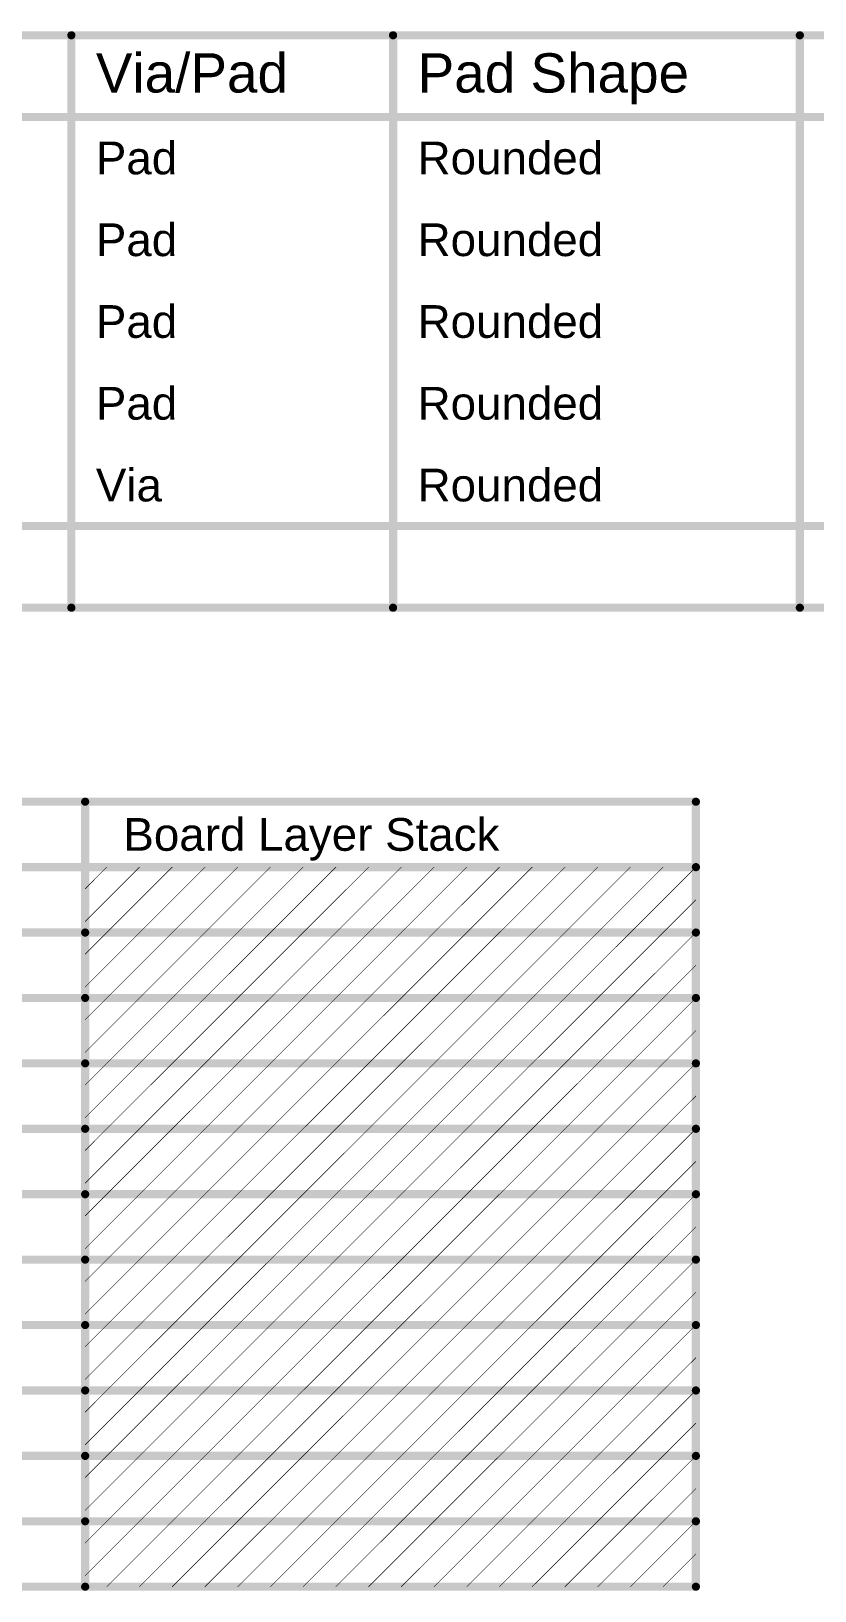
# Model space of a CAD drawing. Header units: inches. Extents: x 3 to 215, y 2 to 215.
# Drawn here: x 7.47 to 8.906, y 2.415 to 5.276 of the extents above; entities that cross this region are included whole.
import ezdxf

# ---------------------------------------------------------------- set-up
doc = ezdxf.new("R2010")
doc.units = ezdxf.units.IN
doc.header["$MEASUREMENT"] = 0
doc.layers.add('Drill Drawing', color=1, linetype='Continuous')
doc.layers.add('Fabrication', color=216, linetype='Continuous')
doc.styles.add('Arial', font='', dxfattribs={"height": 0.2})
doc.styles.get('Arial').set_extended_font_data('Arial')

msp = doc.modelspace()

# ---------------------------------------------------------------- linework, layer by layer
at = {"layer": 'Drill Drawing', "const_width": 0.015}
for points in [[(2.5635, 5.2689), (17.5212, 5.2689)], [(7.5431, 4.2189), (7.5431, 5.2689)], [(8.133, 4.2189), (8.133, 5.2689)], [(8.8788, 4.2189), (8.8788, 5.2689)], [(2.5635, 5.1189), (17.5212, 5.1189)], [(2.5635, 4.3689), (17.5212, 4.3689)], [(2.5635, 4.2189), (17.5212, 4.2189)]]:
    msp.add_lwpolyline(points, dxfattribs=at)
at = {"layer": 'Drill Drawing', "const_width": 0.0075}
for points in [[(7.5394, 5.2689, 1), (7.5469, 5.2689, 1)], [(8.1292, 5.2689, 1), (8.1367, 5.2689, 1)], [(8.875, 5.2689, 1), (8.8825, 5.2689, 1)], [(7.5394, 4.2189, 1), (7.5469, 4.2189, 1)], [(8.1292, 4.2189, 1), (8.1367, 4.2189, 1)], [(8.875, 4.2189, 1), (8.8825, 4.2189, 1)]]:
    msp.add_lwpolyline(points, format="xyb", close=True, dxfattribs=at)
at = {"layer": 'Fabrication'}
for points, const_width in [([(4.1493, 3.863), (8.6881, 3.863)], 0.015), ([(7.5685, 2.423), (7.5685, 3.863)], 0.015), ([(8.6881, 2.423), (8.6881, 3.863)], 0.015), ([(4.1493, 3.743), (8.6881, 3.743)], 0.015), ([(7.5685, 3.6433), (7.6681, 3.743)], 0.001), ([(7.5685, 3.7033), (7.6081, 3.743)], 0.001), ([(7.6081, 3.623), (7.7281, 3.743)], 0.001), ([(7.6681, 3.623), (7.7881, 3.743)], 0.001), ([(7.7281, 3.623), (7.8481, 3.743)], 0.001), ([(7.7881, 3.623), (7.9081, 3.743)], 0.001), ([(7.8481, 3.623), (7.9681, 3.743)], 0.001), ([(7.9081, 3.623), (8.0281, 3.743)], 0.001), ([(7.9681, 3.623), (8.0881, 3.743)], 0.001), ([(8.0281, 3.623), (8.1481, 3.743)], 0.001), ([(8.0881, 3.623), (8.2081, 3.743)], 0.001), ([(8.1481, 3.623), (8.2681, 3.743)], 0.001), ([(8.2081, 3.623), (8.3281, 3.743)], 0.001), ([(8.2681, 3.623), (8.3881, 3.743)], 0.001), ([(8.3281, 3.623), (8.4481, 3.743)], 0.001), ([(8.3881, 3.623), (8.5081, 3.743)], 0.001), ([(8.4481, 3.623), (8.5681, 3.743)], 0.001), ([(8.5081, 3.623), (8.6281, 3.743)], 0.001), ([(8.5681, 3.623), (8.6881, 3.743)], 0.001), ([(8.6281, 3.623), (8.6881, 3.683)], 0.001), ([(6.9986, 3.623), (7.5685, 3.623)], 0.015), ([(7.5685, 3.623), (8.6881, 3.623)], 0.015), ([(7.5685, 3.5233), (7.6681, 3.623)], 0.001), ([(7.5685, 3.5833), (7.6081, 3.623)], 0.001), ([(7.6081, 3.503), (7.7281, 3.623)], 0.001), ([(7.6681, 3.503), (7.7881, 3.623)], 0.001), ([(7.7281, 3.503), (7.8481, 3.623)], 0.001), ([(7.7881, 3.503), (7.9081, 3.623)], 0.001), ([(7.8481, 3.503), (7.9681, 3.623)], 0.001), ([(7.9081, 3.503), (8.0281, 3.623)], 0.001), ([(7.9681, 3.503), (8.0881, 3.623)], 0.001), ([(8.0281, 3.503), (8.1481, 3.623)], 0.001), ([(8.0881, 3.503), (8.2081, 3.623)], 0.001), ([(8.1481, 3.503), (8.2681, 3.623)], 0.001), ([(8.2081, 3.503), (8.3281, 3.623)], 0.001), ([(8.2681, 3.503), (8.3881, 3.623)], 0.001), ([(8.3281, 3.503), (8.4481, 3.623)], 0.001), ([(8.3881, 3.503), (8.5081, 3.623)], 0.001), ([(8.4481, 3.503), (8.5681, 3.623)], 0.001), ([(8.5081, 3.503), (8.6281, 3.623)], 0.001), ([(8.5681, 3.503), (8.6881, 3.623)], 0.001), ([(8.6281, 3.503), (8.6881, 3.563)], 0.001), ([(6.9986, 3.503), (7.5685, 3.503)], 0.015), ([(7.5685, 3.503), (8.6881, 3.503)], 0.015), ([(7.5685, 3.4033), (7.6681, 3.503)], 0.001), ([(7.5685, 3.4633), (7.6081, 3.503)], 0.001), ([(7.6081, 3.383), (7.7281, 3.503)], 0.001), ([(7.6681, 3.383), (7.7881, 3.503)], 0.001), ([(7.7281, 3.383), (7.8481, 3.503)], 0.001), ([(7.7881, 3.383), (7.9081, 3.503)], 0.001), ([(7.8481, 3.383), (7.9681, 3.503)], 0.001), ([(7.9081, 3.383), (8.0281, 3.503)], 0.001), ([(7.9681, 3.383), (8.0881, 3.503)], 0.001), ([(8.0281, 3.383), (8.1481, 3.503)], 0.001), ([(8.0881, 3.383), (8.2081, 3.503)], 0.001), ([(8.1481, 3.383), (8.2681, 3.503)], 0.001), ([(8.2081, 3.383), (8.3281, 3.503)], 0.001), ([(8.2681, 3.383), (8.3881, 3.503)], 0.001), ([(8.3281, 3.383), (8.4481, 3.503)], 0.001), ([(8.3881, 3.383), (8.5081, 3.503)], 0.001), ([(8.4481, 3.383), (8.5681, 3.503)], 0.001), ([(8.5081, 3.383), (8.6281, 3.503)], 0.001), ([(8.5681, 3.383), (8.6881, 3.503)], 0.001), ([(8.6281, 3.383), (8.6881, 3.443)], 0.001), ([(6.9986, 3.383), (7.5685, 3.383)], 0.015), ([(7.5685, 3.383), (8.6881, 3.383)], 0.015), ([(7.5685, 3.2833), (7.6681, 3.383)], 0.001), ([(7.5685, 3.3433), (7.6081, 3.383)], 0.001), ([(7.6081, 3.263), (7.7281, 3.383)], 0.001), ([(7.6681, 3.263), (7.7881, 3.383)], 0.001), ([(7.7281, 3.263), (7.8481, 3.383)], 0.001), ([(7.7881, 3.263), (7.9081, 3.383)], 0.001), ([(7.8481, 3.263), (7.9681, 3.383)], 0.001), ([(7.9081, 3.263), (8.0281, 3.383)], 0.001), ([(7.9681, 3.263), (8.0881, 3.383)], 0.001), ([(8.0281, 3.263), (8.1481, 3.383)], 0.001), ([(8.0881, 3.263), (8.2081, 3.383)], 0.001), ([(8.1481, 3.263), (8.2681, 3.383)], 0.001), ([(8.2081, 3.263), (8.3281, 3.383)], 0.001), ([(8.2681, 3.263), (8.3881, 3.383)], 0.001), ([(8.3281, 3.263), (8.4481, 3.383)], 0.001), ([(8.3881, 3.263), (8.5081, 3.383)], 0.001), ([(8.4481, 3.263), (8.5681, 3.383)], 0.001), ([(8.5081, 3.263), (8.6281, 3.383)], 0.001), ([(8.5681, 3.263), (8.6881, 3.383)], 0.001), ([(8.6281, 3.263), (8.6881, 3.323)], 0.001), ([(6.9986, 3.263), (7.5685, 3.263)], 0.015), ([(7.5685, 3.263), (8.6881, 3.263)], 0.015), ([(7.5685, 3.1633), (7.6681, 3.263)], 0.001), ([(7.5685, 3.2233), (7.6081, 3.263)], 0.001), ([(7.6081, 3.143), (7.7281, 3.263)], 0.001), ([(7.6681, 3.143), (7.7881, 3.263)], 0.001), ([(7.7281, 3.143), (7.8481, 3.263)], 0.001), ([(7.7881, 3.143), (7.9081, 3.263)], 0.001), ([(7.8481, 3.143), (7.9681, 3.263)], 0.001), ([(7.9081, 3.143), (8.0281, 3.263)], 0.001), ([(7.9681, 3.143), (8.0881, 3.263)], 0.001), ([(8.0281, 3.143), (8.1481, 3.263)], 0.001), ([(8.0881, 3.143), (8.2081, 3.263)], 0.001), ([(8.1481, 3.143), (8.2681, 3.263)], 0.001), ([(8.2081, 3.143), (8.3281, 3.263)], 0.001), ([(8.2681, 3.143), (8.3881, 3.263)], 0.001), ([(8.3281, 3.143), (8.4481, 3.263)], 0.001), ([(8.3881, 3.143), (8.5081, 3.263)], 0.001), ([(8.4481, 3.143), (8.5681, 3.263)], 0.001), ([(8.5081, 3.143), (8.6281, 3.263)], 0.001), ([(8.5681, 3.143), (8.6881, 3.263)], 0.001), ([(8.6281, 3.143), (8.6881, 3.203)], 0.001), ([(6.9986, 3.143), (7.5685, 3.143)], 0.015), ([(7.5685, 3.143), (8.6881, 3.143)], 0.015), ([(7.5685, 3.0433), (7.6681, 3.143)], 0.001), ([(7.5685, 3.1033), (7.6081, 3.143)], 0.001), ([(7.6081, 3.023), (7.7281, 3.143)], 0.001), ([(7.6681, 3.023), (7.7881, 3.143)], 0.001), ([(7.7281, 3.023), (7.8481, 3.143)], 0.001), ([(7.7881, 3.023), (7.9081, 3.143)], 0.001), ([(7.8481, 3.023), (7.9681, 3.143)], 0.001), ([(7.9081, 3.023), (8.0281, 3.143)], 0.001), ([(7.9681, 3.023), (8.0881, 3.143)], 0.001), ([(8.0281, 3.023), (8.1481, 3.143)], 0.001), ([(8.0881, 3.023), (8.2081, 3.143)], 0.001), ([(8.1481, 3.023), (8.2681, 3.143)], 0.001), ([(8.2081, 3.023), (8.3281, 3.143)], 0.001), ([(8.2681, 3.023), (8.3881, 3.143)], 0.001), ([(8.3281, 3.023), (8.4481, 3.143)], 0.001), ([(8.3881, 3.023), (8.5081, 3.143)], 0.001), ([(8.4481, 3.023), (8.5681, 3.143)], 0.001), ([(8.5081, 3.023), (8.6281, 3.143)], 0.001), ([(8.5681, 3.023), (8.6881, 3.143)], 0.001), ([(8.6281, 3.023), (8.6881, 3.083)], 0.001), ([(6.9986, 3.023), (7.5685, 3.023)], 0.015), ([(7.5685, 3.023), (8.6881, 3.023)], 0.015), ([(7.5685, 2.9233), (7.6681, 3.023)], 0.001), ([(7.5685, 2.9833), (7.6081, 3.023)], 0.001), ([(7.6081, 2.903), (7.7281, 3.023)], 0.001), ([(7.6681, 2.903), (7.7881, 3.023)], 0.001), ([(7.7281, 2.903), (7.8481, 3.023)], 0.001), ([(7.7881, 2.903), (7.9081, 3.023)], 0.001), ([(7.8481, 2.903), (7.9681, 3.023)], 0.001), ([(7.9081, 2.903), (8.0281, 3.023)], 0.001), ([(7.9681, 2.903), (8.0881, 3.023)], 0.001), ([(8.0281, 2.903), (8.1481, 3.023)], 0.001), ([(8.0881, 2.903), (8.2081, 3.023)], 0.001), ([(8.1481, 2.903), (8.2681, 3.023)], 0.001), ([(8.2081, 2.903), (8.3281, 3.023)], 0.001), ([(8.2681, 2.903), (8.3881, 3.023)], 0.001), ([(8.3281, 2.903), (8.4481, 3.023)], 0.001), ([(8.3881, 2.903), (8.5081, 3.023)], 0.001), ([(8.4481, 2.903), (8.5681, 3.023)], 0.001), ([(8.5081, 2.903), (8.6281, 3.023)], 0.001), ([(8.5681, 2.903), (8.6881, 3.023)], 0.001), ([(8.6281, 2.903), (8.6881, 2.963)], 0.001), ([(6.9986, 2.903), (7.5685, 2.903)], 0.015), ([(7.5685, 2.903), (8.6881, 2.903)], 0.015), ([(7.5685, 2.8033), (7.6681, 2.903)], 0.001), ([(7.5685, 2.8633), (7.6081, 2.903)], 0.001), ([(7.6081, 2.783), (7.7281, 2.903)], 0.001), ([(7.6681, 2.783), (7.7881, 2.903)], 0.001), ([(7.7281, 2.783), (7.8481, 2.903)], 0.001), ([(7.7881, 2.783), (7.9081, 2.903)], 0.001), ([(7.8481, 2.783), (7.9681, 2.903)], 0.001), ([(7.9081, 2.783), (8.0281, 2.903)], 0.001), ([(7.9681, 2.783), (8.0881, 2.903)], 0.001), ([(8.0281, 2.783), (8.1481, 2.903)], 0.001), ([(8.0881, 2.783), (8.2081, 2.903)], 0.001), ([(8.1481, 2.783), (8.2681, 2.903)], 0.001), ([(8.2081, 2.783), (8.3281, 2.903)], 0.001), ([(8.2681, 2.783), (8.3881, 2.903)], 0.001), ([(8.3281, 2.783), (8.4481, 2.903)], 0.001), ([(8.3881, 2.783), (8.5081, 2.903)], 0.001), ([(8.4481, 2.783), (8.5681, 2.903)], 0.001), ([(8.5081, 2.783), (8.6281, 2.903)], 0.001), ([(8.5681, 2.783), (8.6881, 2.903)], 0.001), ([(8.6281, 2.783), (8.6881, 2.843)], 0.001), ([(6.9986, 2.783), (7.5685, 2.783)], 0.015), ([(7.5685, 2.783), (8.6881, 2.783)], 0.015), ([(7.5685, 2.6833), (7.6681, 2.783)], 0.001), ([(7.5685, 2.7433), (7.6081, 2.783)], 0.001), ([(7.6081, 2.663), (7.7281, 2.783)], 0.001), ([(7.6681, 2.663), (7.7881, 2.783)], 0.001), ([(7.7281, 2.663), (7.8481, 2.783)], 0.001), ([(7.7881, 2.663), (7.9081, 2.783)], 0.001), ([(7.8481, 2.663), (7.9681, 2.783)], 0.001), ([(7.9081, 2.663), (8.0281, 2.783)], 0.001), ([(7.9681, 2.663), (8.0881, 2.783)], 0.001), ([(8.0281, 2.663), (8.1481, 2.783)], 0.001), ([(8.0881, 2.663), (8.2081, 2.783)], 0.001), ([(8.1481, 2.663), (8.2681, 2.783)], 0.001), ([(8.2081, 2.663), (8.3281, 2.783)], 0.001), ([(8.2681, 2.663), (8.3881, 2.783)], 0.001), ([(8.3281, 2.663), (8.4481, 2.783)], 0.001), ([(8.3881, 2.663), (8.5081, 2.783)], 0.001), ([(8.4481, 2.663), (8.5681, 2.783)], 0.001), ([(8.5081, 2.663), (8.6281, 2.783)], 0.001), ([(8.5681, 2.663), (8.6881, 2.783)], 0.001), ([(8.6281, 2.663), (8.6881, 2.723)], 0.001), ([(6.9986, 2.663), (7.5685, 2.663)], 0.015), ([(7.5685, 2.663), (8.6881, 2.663)], 0.015), ([(7.5685, 2.5633), (7.6681, 2.663)], 0.001), ([(7.5685, 2.6233), (7.6081, 2.663)], 0.001), ([(7.6081, 2.543), (7.7281, 2.663)], 0.001), ([(7.6681, 2.543), (7.7881, 2.663)], 0.001), ([(7.7281, 2.543), (7.8481, 2.663)], 0.001), ([(7.7881, 2.543), (7.9081, 2.663)], 0.001), ([(7.8481, 2.543), (7.9681, 2.663)], 0.001), ([(7.9081, 2.543), (8.0281, 2.663)], 0.001), ([(7.9681, 2.543), (8.0881, 2.663)], 0.001), ([(8.0281, 2.543), (8.1481, 2.663)], 0.001), ([(8.0881, 2.543), (8.2081, 2.663)], 0.001), ([(8.1481, 2.543), (8.2681, 2.663)], 0.001), ([(8.2081, 2.543), (8.3281, 2.663)], 0.001), ([(8.2681, 2.543), (8.3881, 2.663)], 0.001), ([(8.3281, 2.543), (8.4481, 2.663)], 0.001), ([(8.3881, 2.543), (8.5081, 2.663)], 0.001), ([(8.4481, 2.543), (8.5681, 2.663)], 0.001), ([(8.5081, 2.543), (8.6281, 2.663)], 0.001), ([(8.5681, 2.543), (8.6881, 2.663)], 0.001), ([(8.6281, 2.543), (8.6881, 2.603)], 0.001), ([(6.9986, 2.543), (7.5685, 2.543)], 0.015), ([(7.5685, 2.543), (8.6881, 2.543)], 0.015), ([(7.5685, 2.4433), (7.6681, 2.543)], 0.001), ([(7.5685, 2.5033), (7.6081, 2.543)], 0.001), ([(7.6081, 2.423), (7.7281, 2.543)], 0.001), ([(7.6681, 2.423), (7.7881, 2.543)], 0.001), ([(7.7281, 2.423), (7.8481, 2.543)], 0.001), ([(7.7881, 2.423), (7.9081, 2.543)], 0.001), ([(7.8481, 2.423), (7.9681, 2.543)], 0.001), ([(7.9081, 2.423), (8.0281, 2.543)], 0.001), ([(7.9681, 2.423), (8.0881, 2.543)], 0.001), ([(8.0281, 2.423), (8.1481, 2.543)], 0.001), ([(8.0881, 2.423), (8.2081, 2.543)], 0.001), ([(8.1481, 2.423), (8.2681, 2.543)], 0.001), ([(8.2081, 2.423), (8.3281, 2.543)], 0.001), ([(8.2681, 2.423), (8.3881, 2.543)], 0.001), ([(8.3281, 2.423), (8.4481, 2.543)], 0.001), ([(8.3881, 2.423), (8.5081, 2.543)], 0.001), ([(8.4481, 2.423), (8.5681, 2.543)], 0.001), ([(8.5081, 2.423), (8.6281, 2.543)], 0.001), ([(8.5681, 2.423), (8.6881, 2.543)], 0.001), ([(8.6281, 2.423), (8.6881, 2.483)], 0.001), ([(6.9986, 2.423), (7.5685, 2.423)], 0.015), ([(7.5685, 2.423), (8.6881, 2.423)], 0.015)]:
    msp.add_lwpolyline(points, dxfattribs=dict(at, const_width=const_width))
for points, const_width in [([(7.5647, 3.863, 1), (7.5722, 3.863, 1)], 0.0075), ([(8.6844, 3.863, 1), (8.6919, 3.863, 1)], 0.0075), ([(8.6844, 3.863, 1), (8.6919, 3.863, 1)], 0.0075), ([(8.6844, 3.743, 1), (8.6919, 3.743, 1)], 0.0075), ([(7.6079, 3.743, 1), (7.6084, 3.743, 1)], 0.0005), ([(7.6679, 3.743, 1), (7.6684, 3.743, 1)], 0.0005), ([(7.7279, 3.743, 1), (7.7284, 3.743, 1)], 0.0005), ([(7.7879, 3.743, 1), (7.7884, 3.743, 1)], 0.0005), ([(7.8479, 3.743, 1), (7.8484, 3.743, 1)], 0.0005), ([(7.9079, 3.743, 1), (7.9084, 3.743, 1)], 0.0005), ([(7.9679, 3.743, 1), (7.9684, 3.743, 1)], 0.0005), ([(8.0279, 3.743, 1), (8.0284, 3.743, 1)], 0.0005), ([(8.0879, 3.743, 1), (8.0884, 3.743, 1)], 0.0005), ([(8.1479, 3.743, 1), (8.1484, 3.743, 1)], 0.0005), ([(8.2079, 3.743, 1), (8.2084, 3.743, 1)], 0.0005), ([(8.2679, 3.743, 1), (8.2684, 3.743, 1)], 0.0005), ([(8.3279, 3.743, 1), (8.3284, 3.743, 1)], 0.0005), ([(8.3879, 3.743, 1), (8.3884, 3.743, 1)], 0.0005), ([(8.4479, 3.743, 1), (8.4484, 3.743, 1)], 0.0005), ([(8.5079, 3.743, 1), (8.5084, 3.743, 1)], 0.0005), ([(8.5679, 3.743, 1), (8.5684, 3.743, 1)], 0.0005), ([(8.6279, 3.743, 1), (8.6284, 3.743, 1)], 0.0005), ([(8.6879, 3.743, 1), (8.6884, 3.743, 1)], 0.0005), ([(7.5682, 3.7033, 1), (7.5687, 3.7033, 1)], 0.0005), ([(8.6879, 3.683, 1), (8.6884, 3.683, 1)], 0.0005), ([(7.5682, 3.6433, 1), (7.5687, 3.6433, 1)], 0.0005), ([(7.5647, 3.623, 1), (7.5722, 3.623, 1)], 0.0075), ([(7.5647, 3.623, 1), (7.5722, 3.623, 1)], 0.0075), ([(7.6079, 3.623, 1), (7.6084, 3.623, 1)], 0.0005), ([(7.6079, 3.623, 1), (7.6084, 3.623, 1)], 0.0005), ([(7.6679, 3.623, 1), (7.6684, 3.623, 1)], 0.0005), ([(7.6679, 3.623, 1), (7.6684, 3.623, 1)], 0.0005), ([(7.7279, 3.623, 1), (7.7284, 3.623, 1)], 0.0005), ([(7.7279, 3.623, 1), (7.7284, 3.623, 1)], 0.0005), ([(7.7879, 3.623, 1), (7.7884, 3.623, 1)], 0.0005), ([(7.7879, 3.623, 1), (7.7884, 3.623, 1)], 0.0005), ([(7.8479, 3.623, 1), (7.8484, 3.623, 1)], 0.0005), ([(7.8479, 3.623, 1), (7.8484, 3.623, 1)], 0.0005), ([(7.9079, 3.623, 1), (7.9084, 3.623, 1)], 0.0005), ([(7.9079, 3.623, 1), (7.9084, 3.623, 1)], 0.0005), ([(7.9679, 3.623, 1), (7.9684, 3.623, 1)], 0.0005), ([(7.9679, 3.623, 1), (7.9684, 3.623, 1)], 0.0005), ([(8.0279, 3.623, 1), (8.0284, 3.623, 1)], 0.0005), ([(8.0279, 3.623, 1), (8.0284, 3.623, 1)], 0.0005), ([(8.0879, 3.623, 1), (8.0884, 3.623, 1)], 0.0005), ([(8.0879, 3.623, 1), (8.0884, 3.623, 1)], 0.0005), ([(8.1479, 3.623, 1), (8.1484, 3.623, 1)], 0.0005), ([(8.1479, 3.623, 1), (8.1484, 3.623, 1)], 0.0005), ([(8.2079, 3.623, 1), (8.2084, 3.623, 1)], 0.0005), ([(8.2079, 3.623, 1), (8.2084, 3.623, 1)], 0.0005), ([(8.2679, 3.623, 1), (8.2684, 3.623, 1)], 0.0005), ([(8.2679, 3.623, 1), (8.2684, 3.623, 1)], 0.0005), ([(8.3279, 3.623, 1), (8.3284, 3.623, 1)], 0.0005), ([(8.3279, 3.623, 1), (8.3284, 3.623, 1)], 0.0005), ([(8.3879, 3.623, 1), (8.3884, 3.623, 1)], 0.0005), ([(8.3879, 3.623, 1), (8.3884, 3.623, 1)], 0.0005), ([(8.4479, 3.623, 1), (8.4484, 3.623, 1)], 0.0005), ([(8.4479, 3.623, 1), (8.4484, 3.623, 1)], 0.0005), ([(8.5079, 3.623, 1), (8.5084, 3.623, 1)], 0.0005), ([(8.5079, 3.623, 1), (8.5084, 3.623, 1)], 0.0005), ([(8.5679, 3.623, 1), (8.5684, 3.623, 1)], 0.0005), ([(8.5679, 3.623, 1), (8.5684, 3.623, 1)], 0.0005), ([(8.6279, 3.623, 1), (8.6284, 3.623, 1)], 0.0005), ([(8.6279, 3.623, 1), (8.6284, 3.623, 1)], 0.0005), ([(8.6844, 3.623, 1), (8.6919, 3.623, 1)], 0.0075), ([(8.6879, 3.623, 1), (8.6884, 3.623, 1)], 0.0005), ([(7.5682, 3.5833, 1), (7.5687, 3.5833, 1)], 0.0005), ([(8.6879, 3.563, 1), (8.6884, 3.563, 1)], 0.0005), ([(7.5682, 3.5233, 1), (7.5687, 3.5233, 1)], 0.0005), ([(7.5647, 3.503, 1), (7.5722, 3.503, 1)], 0.0075), ([(7.5647, 3.503, 1), (7.5722, 3.503, 1)], 0.0075), ([(7.6079, 3.503, 1), (7.6084, 3.503, 1)], 0.0005), ([(7.6079, 3.503, 1), (7.6084, 3.503, 1)], 0.0005), ([(7.6679, 3.503, 1), (7.6684, 3.503, 1)], 0.0005), ([(7.6679, 3.503, 1), (7.6684, 3.503, 1)], 0.0005), ([(7.7279, 3.503, 1), (7.7284, 3.503, 1)], 0.0005), ([(7.7279, 3.503, 1), (7.7284, 3.503, 1)], 0.0005), ([(7.7879, 3.503, 1), (7.7884, 3.503, 1)], 0.0005), ([(7.7879, 3.503, 1), (7.7884, 3.503, 1)], 0.0005), ([(7.8479, 3.503, 1), (7.8484, 3.503, 1)], 0.0005), ([(7.8479, 3.503, 1), (7.8484, 3.503, 1)], 0.0005), ([(7.9079, 3.503, 1), (7.9084, 3.503, 1)], 0.0005), ([(7.9079, 3.503, 1), (7.9084, 3.503, 1)], 0.0005), ([(7.9679, 3.503, 1), (7.9684, 3.503, 1)], 0.0005), ([(7.9679, 3.503, 1), (7.9684, 3.503, 1)], 0.0005), ([(8.0279, 3.503, 1), (8.0284, 3.503, 1)], 0.0005), ([(8.0279, 3.503, 1), (8.0284, 3.503, 1)], 0.0005), ([(8.0879, 3.503, 1), (8.0884, 3.503, 1)], 0.0005), ([(8.0879, 3.503, 1), (8.0884, 3.503, 1)], 0.0005), ([(8.1479, 3.503, 1), (8.1484, 3.503, 1)], 0.0005), ([(8.1479, 3.503, 1), (8.1484, 3.503, 1)], 0.0005), ([(8.2079, 3.503, 1), (8.2084, 3.503, 1)], 0.0005), ([(8.2079, 3.503, 1), (8.2084, 3.503, 1)], 0.0005), ([(8.2679, 3.503, 1), (8.2684, 3.503, 1)], 0.0005), ([(8.2679, 3.503, 1), (8.2684, 3.503, 1)], 0.0005), ([(8.3279, 3.503, 1), (8.3284, 3.503, 1)], 0.0005), ([(8.3279, 3.503, 1), (8.3284, 3.503, 1)], 0.0005), ([(8.3879, 3.503, 1), (8.3884, 3.503, 1)], 0.0005), ([(8.3879, 3.503, 1), (8.3884, 3.503, 1)], 0.0005), ([(8.4479, 3.503, 1), (8.4484, 3.503, 1)], 0.0005), ([(8.4479, 3.503, 1), (8.4484, 3.503, 1)], 0.0005), ([(8.5079, 3.503, 1), (8.5084, 3.503, 1)], 0.0005), ([(8.5079, 3.503, 1), (8.5084, 3.503, 1)], 0.0005), ([(8.5679, 3.503, 1), (8.5684, 3.503, 1)], 0.0005), ([(8.5679, 3.503, 1), (8.5684, 3.503, 1)], 0.0005), ([(8.6279, 3.503, 1), (8.6284, 3.503, 1)], 0.0005), ([(8.6279, 3.503, 1), (8.6284, 3.503, 1)], 0.0005), ([(8.6844, 3.503, 1), (8.6919, 3.503, 1)], 0.0075), ([(8.6879, 3.503, 1), (8.6884, 3.503, 1)], 0.0005), ([(7.5682, 3.4633, 1), (7.5687, 3.4633, 1)], 0.0005), ([(8.6879, 3.443, 1), (8.6884, 3.443, 1)], 0.0005), ([(7.5647, 3.383, 1), (7.5722, 3.383, 1)], 0.0075), ([(7.5647, 3.383, 1), (7.5722, 3.383, 1)], 0.0075), ([(7.5682, 3.4033, 1), (7.5687, 3.4033, 1)], 0.0005), ([(7.6079, 3.383, 1), (7.6084, 3.383, 1)], 0.0005), ([(7.6079, 3.383, 1), (7.6084, 3.383, 1)], 0.0005), ([(7.6679, 3.383, 1), (7.6684, 3.383, 1)], 0.0005), ([(7.6679, 3.383, 1), (7.6684, 3.383, 1)], 0.0005), ([(7.7279, 3.383, 1), (7.7284, 3.383, 1)], 0.0005), ([(7.7279, 3.383, 1), (7.7284, 3.383, 1)], 0.0005), ([(7.7879, 3.383, 1), (7.7884, 3.383, 1)], 0.0005), ([(7.7879, 3.383, 1), (7.7884, 3.383, 1)], 0.0005), ([(7.8479, 3.383, 1), (7.8484, 3.383, 1)], 0.0005), ([(7.8479, 3.383, 1), (7.8484, 3.383, 1)], 0.0005), ([(7.9079, 3.383, 1), (7.9084, 3.383, 1)], 0.0005), ([(7.9079, 3.383, 1), (7.9084, 3.383, 1)], 0.0005), ([(7.9679, 3.383, 1), (7.9684, 3.383, 1)], 0.0005), ([(7.9679, 3.383, 1), (7.9684, 3.383, 1)], 0.0005), ([(8.0279, 3.383, 1), (8.0284, 3.383, 1)], 0.0005), ([(8.0279, 3.383, 1), (8.0284, 3.383, 1)], 0.0005), ([(8.0879, 3.383, 1), (8.0884, 3.383, 1)], 0.0005), ([(8.0879, 3.383, 1), (8.0884, 3.383, 1)], 0.0005), ([(8.1479, 3.383, 1), (8.1484, 3.383, 1)], 0.0005), ([(8.1479, 3.383, 1), (8.1484, 3.383, 1)], 0.0005), ([(8.2079, 3.383, 1), (8.2084, 3.383, 1)], 0.0005), ([(8.2079, 3.383, 1), (8.2084, 3.383, 1)], 0.0005), ([(8.2679, 3.383, 1), (8.2684, 3.383, 1)], 0.0005), ([(8.2679, 3.383, 1), (8.2684, 3.383, 1)], 0.0005), ([(8.3279, 3.383, 1), (8.3284, 3.383, 1)], 0.0005), ([(8.3279, 3.383, 1), (8.3284, 3.383, 1)], 0.0005), ([(8.3879, 3.383, 1), (8.3884, 3.383, 1)], 0.0005), ([(8.3879, 3.383, 1), (8.3884, 3.383, 1)], 0.0005), ([(8.4479, 3.383, 1), (8.4484, 3.383, 1)], 0.0005), ([(8.4479, 3.383, 1), (8.4484, 3.383, 1)], 0.0005), ([(8.5079, 3.383, 1), (8.5084, 3.383, 1)], 0.0005), ([(8.5079, 3.383, 1), (8.5084, 3.383, 1)], 0.0005), ([(8.5679, 3.383, 1), (8.5684, 3.383, 1)], 0.0005), ([(8.5679, 3.383, 1), (8.5684, 3.383, 1)], 0.0005), ([(8.6279, 3.383, 1), (8.6284, 3.383, 1)], 0.0005), ([(8.6279, 3.383, 1), (8.6284, 3.383, 1)], 0.0005), ([(8.6844, 3.383, 1), (8.6919, 3.383, 1)], 0.0075), ([(8.6879, 3.383, 1), (8.6884, 3.383, 1)], 0.0005), ([(7.5682, 3.3433, 1), (7.5687, 3.3433, 1)], 0.0005), ([(8.6879, 3.323, 1), (8.6884, 3.323, 1)], 0.0005), ([(7.5647, 3.263, 1), (7.5722, 3.263, 1)], 0.0075), ([(7.5647, 3.263, 1), (7.5722, 3.263, 1)], 0.0075), ([(7.5682, 3.2833, 1), (7.5687, 3.2833, 1)], 0.0005), ([(7.6079, 3.263, 1), (7.6084, 3.263, 1)], 0.0005), ([(7.6079, 3.263, 1), (7.6084, 3.263, 1)], 0.0005), ([(7.6679, 3.263, 1), (7.6684, 3.263, 1)], 0.0005), ([(7.6679, 3.263, 1), (7.6684, 3.263, 1)], 0.0005), ([(7.7279, 3.263, 1), (7.7284, 3.263, 1)], 0.0005), ([(7.7279, 3.263, 1), (7.7284, 3.263, 1)], 0.0005), ([(7.7879, 3.263, 1), (7.7884, 3.263, 1)], 0.0005), ([(7.7879, 3.263, 1), (7.7884, 3.263, 1)], 0.0005), ([(7.8479, 3.263, 1), (7.8484, 3.263, 1)], 0.0005), ([(7.8479, 3.263, 1), (7.8484, 3.263, 1)], 0.0005), ([(7.9079, 3.263, 1), (7.9084, 3.263, 1)], 0.0005), ([(7.9079, 3.263, 1), (7.9084, 3.263, 1)], 0.0005), ([(7.9679, 3.263, 1), (7.9684, 3.263, 1)], 0.0005), ([(7.9679, 3.263, 1), (7.9684, 3.263, 1)], 0.0005), ([(8.0279, 3.263, 1), (8.0284, 3.263, 1)], 0.0005), ([(8.0279, 3.263, 1), (8.0284, 3.263, 1)], 0.0005), ([(8.0879, 3.263, 1), (8.0884, 3.263, 1)], 0.0005), ([(8.0879, 3.263, 1), (8.0884, 3.263, 1)], 0.0005), ([(8.1479, 3.263, 1), (8.1484, 3.263, 1)], 0.0005), ([(8.1479, 3.263, 1), (8.1484, 3.263, 1)], 0.0005), ([(8.2079, 3.263, 1), (8.2084, 3.263, 1)], 0.0005), ([(8.2079, 3.263, 1), (8.2084, 3.263, 1)], 0.0005), ([(8.2679, 3.263, 1), (8.2684, 3.263, 1)], 0.0005), ([(8.2679, 3.263, 1), (8.2684, 3.263, 1)], 0.0005), ([(8.3279, 3.263, 1), (8.3284, 3.263, 1)], 0.0005), ([(8.3279, 3.263, 1), (8.3284, 3.263, 1)], 0.0005), ([(8.3879, 3.263, 1), (8.3884, 3.263, 1)], 0.0005), ([(8.3879, 3.263, 1), (8.3884, 3.263, 1)], 0.0005), ([(8.4479, 3.263, 1), (8.4484, 3.263, 1)], 0.0005), ([(8.4479, 3.263, 1), (8.4484, 3.263, 1)], 0.0005), ([(8.5079, 3.263, 1), (8.5084, 3.263, 1)], 0.0005), ([(8.5079, 3.263, 1), (8.5084, 3.263, 1)], 0.0005), ([(8.5679, 3.263, 1), (8.5684, 3.263, 1)], 0.0005), ([(8.5679, 3.263, 1), (8.5684, 3.263, 1)], 0.0005), ([(8.6279, 3.263, 1), (8.6284, 3.263, 1)], 0.0005), ([(8.6279, 3.263, 1), (8.6284, 3.263, 1)], 0.0005), ([(8.6844, 3.263, 1), (8.6919, 3.263, 1)], 0.0075), ([(8.6879, 3.263, 1), (8.6884, 3.263, 1)], 0.0005), ([(7.5682, 3.2233, 1), (7.5687, 3.2233, 1)], 0.0005), ([(8.6879, 3.203, 1), (8.6884, 3.203, 1)], 0.0005), ([(7.5647, 3.143, 1), (7.5722, 3.143, 1)], 0.0075), ([(7.5647, 3.143, 1), (7.5722, 3.143, 1)], 0.0075), ([(7.5682, 3.1633, 1), (7.5687, 3.1633, 1)], 0.0005), ([(8.6844, 3.143, 1), (8.6919, 3.143, 1)], 0.0075), ([(7.6079, 3.143, 1), (7.6084, 3.143, 1)], 0.0005), ([(7.6079, 3.143, 1), (7.6084, 3.143, 1)], 0.0005), ([(7.6679, 3.143, 1), (7.6684, 3.143, 1)], 0.0005), ([(7.6679, 3.143, 1), (7.6684, 3.143, 1)], 0.0005), ([(7.7279, 3.143, 1), (7.7284, 3.143, 1)], 0.0005), ([(7.7279, 3.143, 1), (7.7284, 3.143, 1)], 0.0005), ([(7.7879, 3.143, 1), (7.7884, 3.143, 1)], 0.0005), ([(7.7879, 3.143, 1), (7.7884, 3.143, 1)], 0.0005), ([(7.8479, 3.143, 1), (7.8484, 3.143, 1)], 0.0005), ([(7.8479, 3.143, 1), (7.8484, 3.143, 1)], 0.0005), ([(7.9079, 3.143, 1), (7.9084, 3.143, 1)], 0.0005), ([(7.9079, 3.143, 1), (7.9084, 3.143, 1)], 0.0005), ([(7.9679, 3.143, 1), (7.9684, 3.143, 1)], 0.0005), ([(7.9679, 3.143, 1), (7.9684, 3.143, 1)], 0.0005), ([(8.0279, 3.143, 1), (8.0284, 3.143, 1)], 0.0005), ([(8.0279, 3.143, 1), (8.0284, 3.143, 1)], 0.0005), ([(8.0879, 3.143, 1), (8.0884, 3.143, 1)], 0.0005), ([(8.0879, 3.143, 1), (8.0884, 3.143, 1)], 0.0005), ([(8.1479, 3.143, 1), (8.1484, 3.143, 1)], 0.0005), ([(8.1479, 3.143, 1), (8.1484, 3.143, 1)], 0.0005), ([(8.2079, 3.143, 1), (8.2084, 3.143, 1)], 0.0005), ([(8.2079, 3.143, 1), (8.2084, 3.143, 1)], 0.0005), ([(8.2679, 3.143, 1), (8.2684, 3.143, 1)], 0.0005), ([(8.2679, 3.143, 1), (8.2684, 3.143, 1)], 0.0005), ([(8.3279, 3.143, 1), (8.3284, 3.143, 1)], 0.0005), ([(8.3279, 3.143, 1), (8.3284, 3.143, 1)], 0.0005), ([(8.3879, 3.143, 1), (8.3884, 3.143, 1)], 0.0005), ([(8.3879, 3.143, 1), (8.3884, 3.143, 1)], 0.0005), ([(8.4479, 3.143, 1), (8.4484, 3.143, 1)], 0.0005), ([(8.4479, 3.143, 1), (8.4484, 3.143, 1)], 0.0005), ([(8.5079, 3.143, 1), (8.5084, 3.143, 1)], 0.0005), ([(8.5079, 3.143, 1), (8.5084, 3.143, 1)], 0.0005), ([(8.5679, 3.143, 1), (8.5684, 3.143, 1)], 0.0005), ([(8.5679, 3.143, 1), (8.5684, 3.143, 1)], 0.0005), ([(8.6279, 3.143, 1), (8.6284, 3.143, 1)], 0.0005), ([(8.6279, 3.143, 1), (8.6284, 3.143, 1)], 0.0005), ([(8.6879, 3.143, 1), (8.6884, 3.143, 1)], 0.0005), ([(7.5682, 3.1033, 1), (7.5687, 3.1033, 1)], 0.0005), ([(8.6879, 3.083, 1), (8.6884, 3.083, 1)], 0.0005), ([(7.5682, 3.0433, 1), (7.5687, 3.0433, 1)], 0.0005), ([(7.5647, 3.023, 1), (7.5722, 3.023, 1)], 0.0075), ([(7.5647, 3.023, 1), (7.5722, 3.023, 1)], 0.0075), ([(7.6079, 3.023, 1), (7.6084, 3.023, 1)], 0.0005), ([(7.6079, 3.023, 1), (7.6084, 3.023, 1)], 0.0005), ([(7.6679, 3.023, 1), (7.6684, 3.023, 1)], 0.0005), ([(7.6679, 3.023, 1), (7.6684, 3.023, 1)], 0.0005), ([(7.7279, 3.023, 1), (7.7284, 3.023, 1)], 0.0005), ([(7.7279, 3.023, 1), (7.7284, 3.023, 1)], 0.0005), ([(7.7879, 3.023, 1), (7.7884, 3.023, 1)], 0.0005), ([(7.7879, 3.023, 1), (7.7884, 3.023, 1)], 0.0005), ([(7.8479, 3.023, 1), (7.8484, 3.023, 1)], 0.0005), ([(7.8479, 3.023, 1), (7.8484, 3.023, 1)], 0.0005), ([(7.9079, 3.023, 1), (7.9084, 3.023, 1)], 0.0005), ([(7.9079, 3.023, 1), (7.9084, 3.023, 1)], 0.0005), ([(7.9679, 3.023, 1), (7.9684, 3.023, 1)], 0.0005), ([(7.9679, 3.023, 1), (7.9684, 3.023, 1)], 0.0005), ([(8.0279, 3.023, 1), (8.0284, 3.023, 1)], 0.0005), ([(8.0279, 3.023, 1), (8.0284, 3.023, 1)], 0.0005), ([(8.0879, 3.023, 1), (8.0884, 3.023, 1)], 0.0005), ([(8.0879, 3.023, 1), (8.0884, 3.023, 1)], 0.0005), ([(8.1479, 3.023, 1), (8.1484, 3.023, 1)], 0.0005), ([(8.1479, 3.023, 1), (8.1484, 3.023, 1)], 0.0005), ([(8.2079, 3.023, 1), (8.2084, 3.023, 1)], 0.0005), ([(8.2079, 3.023, 1), (8.2084, 3.023, 1)], 0.0005), ([(8.2679, 3.023, 1), (8.2684, 3.023, 1)], 0.0005), ([(8.2679, 3.023, 1), (8.2684, 3.023, 1)], 0.0005), ([(8.3279, 3.023, 1), (8.3284, 3.023, 1)], 0.0005), ([(8.3279, 3.023, 1), (8.3284, 3.023, 1)], 0.0005), ([(8.3879, 3.023, 1), (8.3884, 3.023, 1)], 0.0005), ([(8.3879, 3.023, 1), (8.3884, 3.023, 1)], 0.0005), ([(8.4479, 3.023, 1), (8.4484, 3.023, 1)], 0.0005), ([(8.4479, 3.023, 1), (8.4484, 3.023, 1)], 0.0005), ([(8.5079, 3.023, 1), (8.5084, 3.023, 1)], 0.0005), ([(8.5079, 3.023, 1), (8.5084, 3.023, 1)], 0.0005), ([(8.5679, 3.023, 1), (8.5684, 3.023, 1)], 0.0005), ([(8.5679, 3.023, 1), (8.5684, 3.023, 1)], 0.0005), ([(8.6279, 3.023, 1), (8.6284, 3.023, 1)], 0.0005), ([(8.6279, 3.023, 1), (8.6284, 3.023, 1)], 0.0005), ([(8.6844, 3.023, 1), (8.6919, 3.023, 1)], 0.0075), ([(8.6879, 3.023, 1), (8.6884, 3.023, 1)], 0.0005), ([(7.5682, 2.9833, 1), (7.5687, 2.9833, 1)], 0.0005), ([(8.6879, 2.963, 1), (8.6884, 2.963, 1)], 0.0005), ([(7.5682, 2.9233, 1), (7.5687, 2.9233, 1)], 0.0005), ([(7.5647, 2.903, 1), (7.5722, 2.903, 1)], 0.0075), ([(7.5647, 2.903, 1), (7.5722, 2.903, 1)], 0.0075), ([(7.6079, 2.903, 1), (7.6084, 2.903, 1)], 0.0005), ([(7.6079, 2.903, 1), (7.6084, 2.903, 1)], 0.0005), ([(7.6679, 2.903, 1), (7.6684, 2.903, 1)], 0.0005), ([(7.6679, 2.903, 1), (7.6684, 2.903, 1)], 0.0005), ([(7.7279, 2.903, 1), (7.7284, 2.903, 1)], 0.0005), ([(7.7279, 2.903, 1), (7.7284, 2.903, 1)], 0.0005), ([(7.7879, 2.903, 1), (7.7884, 2.903, 1)], 0.0005), ([(7.7879, 2.903, 1), (7.7884, 2.903, 1)], 0.0005), ([(7.8479, 2.903, 1), (7.8484, 2.903, 1)], 0.0005), ([(7.8479, 2.903, 1), (7.8484, 2.903, 1)], 0.0005), ([(7.9079, 2.903, 1), (7.9084, 2.903, 1)], 0.0005), ([(7.9079, 2.903, 1), (7.9084, 2.903, 1)], 0.0005), ([(7.9679, 2.903, 1), (7.9684, 2.903, 1)], 0.0005), ([(7.9679, 2.903, 1), (7.9684, 2.903, 1)], 0.0005), ([(8.0279, 2.903, 1), (8.0284, 2.903, 1)], 0.0005), ([(8.0279, 2.903, 1), (8.0284, 2.903, 1)], 0.0005), ([(8.0879, 2.903, 1), (8.0884, 2.903, 1)], 0.0005), ([(8.0879, 2.903, 1), (8.0884, 2.903, 1)], 0.0005), ([(8.1479, 2.903, 1), (8.1484, 2.903, 1)], 0.0005), ([(8.1479, 2.903, 1), (8.1484, 2.903, 1)], 0.0005), ([(8.2079, 2.903, 1), (8.2084, 2.903, 1)], 0.0005), ([(8.2079, 2.903, 1), (8.2084, 2.903, 1)], 0.0005), ([(8.2679, 2.903, 1), (8.2684, 2.903, 1)], 0.0005), ([(8.2679, 2.903, 1), (8.2684, 2.903, 1)], 0.0005), ([(8.3279, 2.903, 1), (8.3284, 2.903, 1)], 0.0005), ([(8.3279, 2.903, 1), (8.3284, 2.903, 1)], 0.0005), ([(8.3879, 2.903, 1), (8.3884, 2.903, 1)], 0.0005), ([(8.3879, 2.903, 1), (8.3884, 2.903, 1)], 0.0005), ([(8.4479, 2.903, 1), (8.4484, 2.903, 1)], 0.0005), ([(8.4479, 2.903, 1), (8.4484, 2.903, 1)], 0.0005), ([(8.5079, 2.903, 1), (8.5084, 2.903, 1)], 0.0005), ([(8.5079, 2.903, 1), (8.5084, 2.903, 1)], 0.0005), ([(8.5679, 2.903, 1), (8.5684, 2.903, 1)], 0.0005), ([(8.5679, 2.903, 1), (8.5684, 2.903, 1)], 0.0005), ([(8.6279, 2.903, 1), (8.6284, 2.903, 1)], 0.0005), ([(8.6279, 2.903, 1), (8.6284, 2.903, 1)], 0.0005), ([(8.6844, 2.903, 1), (8.6919, 2.903, 1)], 0.0075), ([(8.6879, 2.903, 1), (8.6884, 2.903, 1)], 0.0005), ([(7.5682, 2.8633, 1), (7.5687, 2.8633, 1)], 0.0005), ([(8.6879, 2.843, 1), (8.6884, 2.843, 1)], 0.0005), ([(7.5682, 2.8033, 1), (7.5687, 2.8033, 1)], 0.0005), ([(7.5647, 2.783, 1), (7.5722, 2.783, 1)], 0.0075), ([(7.5647, 2.783, 1), (7.5722, 2.783, 1)], 0.0075), ([(7.6079, 2.783, 1), (7.6084, 2.783, 1)], 0.0005), ([(7.6079, 2.783, 1), (7.6084, 2.783, 1)], 0.0005), ([(7.6679, 2.783, 1), (7.6684, 2.783, 1)], 0.0005), ([(7.6679, 2.783, 1), (7.6684, 2.783, 1)], 0.0005), ([(7.7279, 2.783, 1), (7.7284, 2.783, 1)], 0.0005), ([(7.7279, 2.783, 1), (7.7284, 2.783, 1)], 0.0005), ([(7.7879, 2.783, 1), (7.7884, 2.783, 1)], 0.0005), ([(7.7879, 2.783, 1), (7.7884, 2.783, 1)], 0.0005), ([(7.8479, 2.783, 1), (7.8484, 2.783, 1)], 0.0005), ([(7.8479, 2.783, 1), (7.8484, 2.783, 1)], 0.0005), ([(7.9079, 2.783, 1), (7.9084, 2.783, 1)], 0.0005), ([(7.9079, 2.783, 1), (7.9084, 2.783, 1)], 0.0005), ([(7.9679, 2.783, 1), (7.9684, 2.783, 1)], 0.0005), ([(7.9679, 2.783, 1), (7.9684, 2.783, 1)], 0.0005), ([(8.0279, 2.783, 1), (8.0284, 2.783, 1)], 0.0005), ([(8.0279, 2.783, 1), (8.0284, 2.783, 1)], 0.0005), ([(8.0879, 2.783, 1), (8.0884, 2.783, 1)], 0.0005), ([(8.0879, 2.783, 1), (8.0884, 2.783, 1)], 0.0005), ([(8.1479, 2.783, 1), (8.1484, 2.783, 1)], 0.0005), ([(8.1479, 2.783, 1), (8.1484, 2.783, 1)], 0.0005), ([(8.2079, 2.783, 1), (8.2084, 2.783, 1)], 0.0005), ([(8.2079, 2.783, 1), (8.2084, 2.783, 1)], 0.0005), ([(8.2679, 2.783, 1), (8.2684, 2.783, 1)], 0.0005), ([(8.2679, 2.783, 1), (8.2684, 2.783, 1)], 0.0005), ([(8.3279, 2.783, 1), (8.3284, 2.783, 1)], 0.0005), ([(8.3279, 2.783, 1), (8.3284, 2.783, 1)], 0.0005), ([(8.3879, 2.783, 1), (8.3884, 2.783, 1)], 0.0005), ([(8.3879, 2.783, 1), (8.3884, 2.783, 1)], 0.0005), ([(8.4479, 2.783, 1), (8.4484, 2.783, 1)], 0.0005), ([(8.4479, 2.783, 1), (8.4484, 2.783, 1)], 0.0005), ([(8.5079, 2.783, 1), (8.5084, 2.783, 1)], 0.0005), ([(8.5079, 2.783, 1), (8.5084, 2.783, 1)], 0.0005), ([(8.5679, 2.783, 1), (8.5684, 2.783, 1)], 0.0005), ([(8.5679, 2.783, 1), (8.5684, 2.783, 1)], 0.0005), ([(8.6279, 2.783, 1), (8.6284, 2.783, 1)], 0.0005), ([(8.6279, 2.783, 1), (8.6284, 2.783, 1)], 0.0005), ([(8.6844, 2.783, 1), (8.6919, 2.783, 1)], 0.0075), ([(8.6879, 2.783, 1), (8.6884, 2.783, 1)], 0.0005), ([(7.5682, 2.7433, 1), (7.5687, 2.7433, 1)], 0.0005), ([(8.6879, 2.723, 1), (8.6884, 2.723, 1)], 0.0005), ([(7.5647, 2.663, 1), (7.5722, 2.663, 1)], 0.0075), ([(7.5647, 2.663, 1), (7.5722, 2.663, 1)], 0.0075), ([(7.5682, 2.6833, 1), (7.5687, 2.6833, 1)], 0.0005), ([(7.6079, 2.663, 1), (7.6084, 2.663, 1)], 0.0005), ([(7.6079, 2.663, 1), (7.6084, 2.663, 1)], 0.0005), ([(7.6679, 2.663, 1), (7.6684, 2.663, 1)], 0.0005), ([(7.6679, 2.663, 1), (7.6684, 2.663, 1)], 0.0005), ([(7.7279, 2.663, 1), (7.7284, 2.663, 1)], 0.0005), ([(7.7279, 2.663, 1), (7.7284, 2.663, 1)], 0.0005), ([(7.7879, 2.663, 1), (7.7884, 2.663, 1)], 0.0005), ([(7.7879, 2.663, 1), (7.7884, 2.663, 1)], 0.0005), ([(7.8479, 2.663, 1), (7.8484, 2.663, 1)], 0.0005), ([(7.8479, 2.663, 1), (7.8484, 2.663, 1)], 0.0005), ([(7.9079, 2.663, 1), (7.9084, 2.663, 1)], 0.0005), ([(7.9079, 2.663, 1), (7.9084, 2.663, 1)], 0.0005), ([(7.9679, 2.663, 1), (7.9684, 2.663, 1)], 0.0005), ([(7.9679, 2.663, 1), (7.9684, 2.663, 1)], 0.0005), ([(8.0279, 2.663, 1), (8.0284, 2.663, 1)], 0.0005), ([(8.0279, 2.663, 1), (8.0284, 2.663, 1)], 0.0005), ([(8.0879, 2.663, 1), (8.0884, 2.663, 1)], 0.0005), ([(8.0879, 2.663, 1), (8.0884, 2.663, 1)], 0.0005), ([(8.1479, 2.663, 1), (8.1484, 2.663, 1)], 0.0005), ([(8.1479, 2.663, 1), (8.1484, 2.663, 1)], 0.0005), ([(8.2079, 2.663, 1), (8.2084, 2.663, 1)], 0.0005), ([(8.2079, 2.663, 1), (8.2084, 2.663, 1)], 0.0005), ([(8.2679, 2.663, 1), (8.2684, 2.663, 1)], 0.0005), ([(8.2679, 2.663, 1), (8.2684, 2.663, 1)], 0.0005), ([(8.3279, 2.663, 1), (8.3284, 2.663, 1)], 0.0005), ([(8.3279, 2.663, 1), (8.3284, 2.663, 1)], 0.0005), ([(8.3879, 2.663, 1), (8.3884, 2.663, 1)], 0.0005), ([(8.3879, 2.663, 1), (8.3884, 2.663, 1)], 0.0005), ([(8.4479, 2.663, 1), (8.4484, 2.663, 1)], 0.0005), ([(8.4479, 2.663, 1), (8.4484, 2.663, 1)], 0.0005), ([(8.5079, 2.663, 1), (8.5084, 2.663, 1)], 0.0005), ([(8.5079, 2.663, 1), (8.5084, 2.663, 1)], 0.0005), ([(8.5679, 2.663, 1), (8.5684, 2.663, 1)], 0.0005), ([(8.5679, 2.663, 1), (8.5684, 2.663, 1)], 0.0005), ([(8.6279, 2.663, 1), (8.6284, 2.663, 1)], 0.0005), ([(8.6279, 2.663, 1), (8.6284, 2.663, 1)], 0.0005), ([(8.6844, 2.663, 1), (8.6919, 2.663, 1)], 0.0075), ([(8.6879, 2.663, 1), (8.6884, 2.663, 1)], 0.0005), ([(7.5682, 2.6233, 1), (7.5687, 2.6233, 1)], 0.0005), ([(8.6879, 2.603, 1), (8.6884, 2.603, 1)], 0.0005), ([(7.5647, 2.543, 1), (7.5722, 2.543, 1)], 0.0075), ([(7.5647, 2.543, 1), (7.5722, 2.543, 1)], 0.0075), ([(7.5682, 2.5633, 1), (7.5687, 2.5633, 1)], 0.0005), ([(8.6844, 2.543, 1), (8.6919, 2.543, 1)], 0.0075), ([(7.6079, 2.543, 1), (7.6084, 2.543, 1)], 0.0005), ([(7.6079, 2.543, 1), (7.6084, 2.543, 1)], 0.0005), ([(7.6679, 2.543, 1), (7.6684, 2.543, 1)], 0.0005), ([(7.6679, 2.543, 1), (7.6684, 2.543, 1)], 0.0005), ([(7.7279, 2.543, 1), (7.7284, 2.543, 1)], 0.0005), ([(7.7279, 2.543, 1), (7.7284, 2.543, 1)], 0.0005), ([(7.7879, 2.543, 1), (7.7884, 2.543, 1)], 0.0005), ([(7.7879, 2.543, 1), (7.7884, 2.543, 1)], 0.0005), ([(7.8479, 2.543, 1), (7.8484, 2.543, 1)], 0.0005), ([(7.8479, 2.543, 1), (7.8484, 2.543, 1)], 0.0005), ([(7.9079, 2.543, 1), (7.9084, 2.543, 1)], 0.0005), ([(7.9079, 2.543, 1), (7.9084, 2.543, 1)], 0.0005), ([(7.9679, 2.543, 1), (7.9684, 2.543, 1)], 0.0005), ([(7.9679, 2.543, 1), (7.9684, 2.543, 1)], 0.0005), ([(8.0279, 2.543, 1), (8.0284, 2.543, 1)], 0.0005), ([(8.0279, 2.543, 1), (8.0284, 2.543, 1)], 0.0005), ([(8.0879, 2.543, 1), (8.0884, 2.543, 1)], 0.0005), ([(8.0879, 2.543, 1), (8.0884, 2.543, 1)], 0.0005), ([(8.1479, 2.543, 1), (8.1484, 2.543, 1)], 0.0005), ([(8.1479, 2.543, 1), (8.1484, 2.543, 1)], 0.0005), ([(8.2079, 2.543, 1), (8.2084, 2.543, 1)], 0.0005), ([(8.2079, 2.543, 1), (8.2084, 2.543, 1)], 0.0005), ([(8.2679, 2.543, 1), (8.2684, 2.543, 1)], 0.0005), ([(8.2679, 2.543, 1), (8.2684, 2.543, 1)], 0.0005), ([(8.3279, 2.543, 1), (8.3284, 2.543, 1)], 0.0005), ([(8.3279, 2.543, 1), (8.3284, 2.543, 1)], 0.0005), ([(8.3879, 2.543, 1), (8.3884, 2.543, 1)], 0.0005), ([(8.3879, 2.543, 1), (8.3884, 2.543, 1)], 0.0005), ([(8.4479, 2.543, 1), (8.4484, 2.543, 1)], 0.0005), ([(8.4479, 2.543, 1), (8.4484, 2.543, 1)], 0.0005), ([(8.5079, 2.543, 1), (8.5084, 2.543, 1)], 0.0005), ([(8.5079, 2.543, 1), (8.5084, 2.543, 1)], 0.0005), ([(8.5679, 2.543, 1), (8.5684, 2.543, 1)], 0.0005), ([(8.5679, 2.543, 1), (8.5684, 2.543, 1)], 0.0005), ([(8.6279, 2.543, 1), (8.6284, 2.543, 1)], 0.0005), ([(8.6279, 2.543, 1), (8.6284, 2.543, 1)], 0.0005), ([(8.6879, 2.543, 1), (8.6884, 2.543, 1)], 0.0005), ([(7.5682, 2.5033, 1), (7.5687, 2.5033, 1)], 0.0005), ([(8.6879, 2.483, 1), (8.6884, 2.483, 1)], 0.0005), ([(7.5682, 2.4433, 1), (7.5687, 2.4433, 1)], 0.0005), ([(7.5647, 2.423, 1), (7.5722, 2.423, 1)], 0.0075), ([(7.5647, 2.423, 1), (7.5722, 2.423, 1)], 0.0075), ([(7.5647, 2.423, 1), (7.5722, 2.423, 1)], 0.0075), ([(7.6079, 2.423, 1), (7.6084, 2.423, 1)], 0.0005), ([(7.6679, 2.423, 1), (7.6684, 2.423, 1)], 0.0005), ([(7.7279, 2.423, 1), (7.7284, 2.423, 1)], 0.0005), ([(7.7879, 2.423, 1), (7.7884, 2.423, 1)], 0.0005), ([(7.8479, 2.423, 1), (7.8484, 2.423, 1)], 0.0005), ([(7.9079, 2.423, 1), (7.9084, 2.423, 1)], 0.0005), ([(7.9679, 2.423, 1), (7.9684, 2.423, 1)], 0.0005), ([(8.0279, 2.423, 1), (8.0284, 2.423, 1)], 0.0005), ([(8.0879, 2.423, 1), (8.0884, 2.423, 1)], 0.0005), ([(8.1479, 2.423, 1), (8.1484, 2.423, 1)], 0.0005), ([(8.2079, 2.423, 1), (8.2084, 2.423, 1)], 0.0005), ([(8.2679, 2.423, 1), (8.2684, 2.423, 1)], 0.0005), ([(8.3279, 2.423, 1), (8.3284, 2.423, 1)], 0.0005), ([(8.3879, 2.423, 1), (8.3884, 2.423, 1)], 0.0005), ([(8.4479, 2.423, 1), (8.4484, 2.423, 1)], 0.0005), ([(8.5079, 2.423, 1), (8.5084, 2.423, 1)], 0.0005), ([(8.5679, 2.423, 1), (8.5684, 2.423, 1)], 0.0005), ([(8.6279, 2.423, 1), (8.6284, 2.423, 1)], 0.0005), ([(8.6844, 2.423, 1), (8.6919, 2.423, 1)], 0.0075), ([(8.6844, 2.423, 1), (8.6919, 2.423, 1)], 0.0075)]:
    msp.add_lwpolyline(points, format="xyb", close=True, dxfattribs=dict(at, const_width=const_width))

# ---------------------------------------------------------------- texts
at = {"layer": 'Drill Drawing', "style": 'Arial'}
for s, height, p in [('Via/Pad', 0.072, (7.5881, 5.1639)), ('Pad Shape', 0.072, (8.178, 5.1639)), ('Pad', 0.06, (7.5881, 5.0139)), ('Rounded', 0.06, (8.178, 5.0139)), ('Pad', 0.06, (7.5881, 4.8639)), ('Rounded', 0.06, (8.178, 4.8639)), ('Pad', 0.06, (7.5881, 4.7139)), ('Rounded', 0.06, (8.178, 4.7139)), ('Pad', 0.06, (7.5881, 4.5639)), ('Rounded', 0.06, (8.178, 4.5639)), ('Via', 0.06, (7.5881, 4.4139)), ('Rounded', 0.06, (8.178, 4.4139))]:
    msp.add_text(s, height=height, dxfattribs=at).set_placement(p)
at = {"layer": 'Fabrication', "style": 'Arial'}
msp.add_text('Board Layer Stack', height=0.06, dxfattribs=at).set_placement((7.6385, 3.773))

doc.saveas('drawing.dxf')
